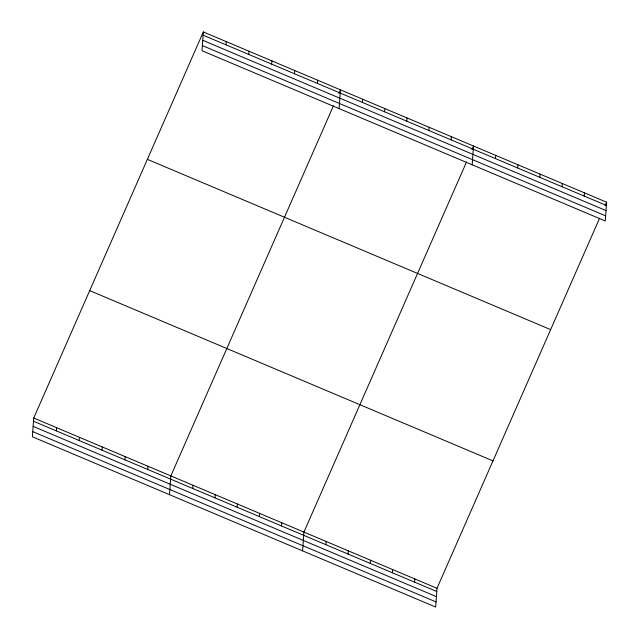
<?xml version="1.0" encoding="UTF-8"?>
<svg xmlns="http://www.w3.org/2000/svg" width="639" height="639" viewBox="0 0 639 639"><rect width="100%" height="100%" fill="white"/><g stroke="black" fill="none" stroke-linecap="round" stroke-linejoin="round"><path stroke-width="0.96" d="M203.338 31.95L201.996 50.713L605.269 220.982L606.619 202.22L203.338 31.95L33.731 418.018L32.381 436.78L435.662 607.05L437.004 588.287L599.622 218.147M56.352 430.886L56.583 427.667M79.204 440.535L79.436 437.316M102.056 450.183L102.288 446.965M124.909 459.832L125.14 456.613M147.761 469.481L147.992 466.262M169.503 494.674L170.845 475.911L333.454 105.77M192.794 488.492L193.026 485.273M225.958 44.818L226.19 41.599M214.976 497.861L215.207 494.642M248.811 54.467L249.042 51.248M237.157 507.222L237.388 504.003M271.663 64.116L271.894 60.897M259.338 516.584L259.562 513.365M294.515 73.765L294.747 70.546M281.511 525.953L281.743 522.734M317.367 83.413L317.599 80.195M302.582 550.858L303.924 532.095L466.534 161.955M339.109 108.606L340.451 89.843L338.894 93.382M325.874 544.684L326.106 541.465M362.401 102.424L362.632 99.205M348.055 554.045L348.287 550.826M384.582 111.793L384.814 108.574M370.237 563.414L370.468 560.195M406.763 121.154L406.995 117.935M392.418 572.776L392.65 569.557M428.945 130.524L429.176 127.305M414.599 582.145L414.831 578.926M451.126 139.885L451.35 136.666M472.189 164.798L473.531 146.035L471.981 149.574M495.481 158.616L495.712 155.397M517.662 167.985L517.894 164.766M539.843 177.346L540.075 174.127M562.024 186.708L562.256 183.489M584.206 196.077L584.437 192.858M605.061 205.758L606.619 202.22M203.106 35.169L606.387 205.438M202.739 40.297L606.02 210.574M202.363 45.585L605.636 215.854M147.369 159.351L550.642 329.62M89.7 290.617L492.981 460.887M33.731 418.018L437.004 588.287M33.5 421.237L436.78 591.506M33.132 426.365L436.413 596.634M32.757 431.644L436.03 601.922"/></g></svg>
